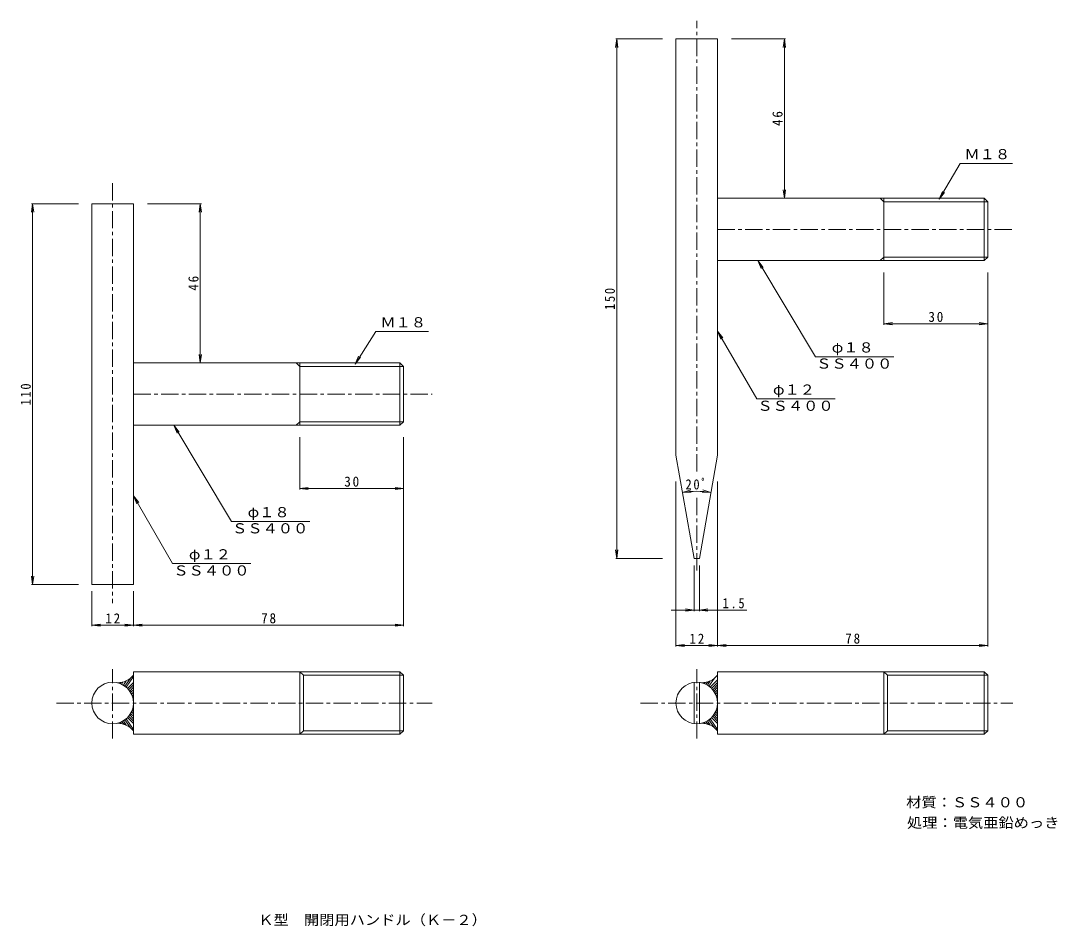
# Model space of a CAD drawing. Units: millimetres on the paper. Extents: x -131 to 168, y -132 to 129.
import ezdxf
from ezdxf.enums import TextEntityAlignment as Align

# ---------------------------------------------------------------- set-up
doc = ezdxf.new("R2010")
doc.units = ezdxf.units.MM
doc.linetypes.add('CHAIN1', pattern=[8, 5, -1, 1, -1])
for name, color, linetype, lineweight in [('0-2_仕上', 3, 'Continuous', 9), ('0-4_その他', 7, 'Continuous', 9), ('0-5_寸法', 7, 'Continuous', 9), ('0-A', 6, 'Continuous', 9)]:
    doc.layers.add(name, color=color, linetype=linetype, lineweight=lineweight)
doc.styles.add('ＭＳ ゴシック', font='')
doc.styles.get('ＭＳ ゴシック').set_extended_font_data('MS Gothic')

msp = doc.modelspace()

# ---------------------------------------------------------------- linework, layer by layer
at = {"layer": '0-2_仕上', "linetype": 'CHAIN1'}
for p, q in [((63.944, -1.073), (63.944, 129.115)), ((-104.704, 82.168), (-104.704, -39.061)), ((69.944, 68.845), (155.159, 68.845)), ((-98.704, 21.278), (-12.432, 21.278)), ((63.944, -29.654), (63.944, -8.476)), ((-104.704, -78.205), (-104.704, -58.182)), ((63.944, -78.205), (63.944, -58.182)), ((-120.921, -67.912), (-12.432, -67.912)), ((47.728, -67.912), (155.159, -67.912))]:
    msp.add_line(p, q, dxfattribs=at)
at = {"layer": '0-2_仕上'}
for p, q in [((57.944, 123.845), (69.944, 123.845)), ((57.944, 3.619), (57.944, 123.845)), ((69.944, 123.845), (69.944, 3.619)), ((69.944, 77.845), (146.89, 77.845)), ((116.89, 77.845), (117.944, 76.845)), ((117.944, 77.845), (117.944, 59.845)), ((146.89, 77.845), (146.89, 59.845)), ((146.89, 77.845), (147.944, 76.845)), ((147.944, 76.845), (117.944, 76.845)), ((147.944, 60.845), (147.944, 76.845)), ((117.944, 60.845), (116.944, 59.845)), ((117.944, 60.845), (147.944, 60.845)), ((147.944, 60.845), (146.89, 59.845)), ((69.944, 59.845), (146.89, 59.845)), ((-98.704, 30.278), (-21.759, 30.278)), ((-51.759, 30.278), (-50.704, 29.277)), ((-50.704, 30.278), (-50.704, 12.278)), ((-21.759, 30.278), (-21.759, 12.278)), ((-21.759, 30.278), (-20.704, 29.277)), ((-20.704, 29.277), (-50.704, 29.277)), ((-20.704, 13.278), (-20.704, 29.277)), ((-98.704, 12.278), (-21.759, 12.278)), ((-50.704, 13.278), (-51.705, 12.278)), ((-50.704, 13.278), (-20.704, 13.278)), ((-20.704, 13.278), (-21.759, 12.278)), ((63.194, -26.155), (57.944, 3.619)), ((64.694, -26.155), (69.944, 3.619)), ((64.694, -26.155), (63.194, -26.155)), ((-98.704, -76.912), (-98.704, -58.912)), ((-98.704, -58.912), (-21.759, -58.912)), ((-50.704, -58.912), (-49.65, -59.912)), ((-50.704, -58.912), (-50.704, -76.912)), ((-21.759, -58.912), (-21.759, -76.912)), ((-21.759, -58.912), (-20.704, -59.912)), ((69.944, -76.912), (69.944, -58.912)), ((69.944, -58.912), (146.89, -58.912)), ((117.944, -58.912), (118.999, -59.912)), ((117.944, -58.912), (117.944, -76.912)), ((146.89, -58.912), (146.89, -76.912)), ((146.89, -58.912), (147.944, -59.912)), ((-49.65, -59.912), (-49.65, -75.912)), ((-20.704, -59.912), (-49.65, -59.912)), ((-20.704, -75.912), (-20.704, -59.912)), ((63.194, -73.865), (63.194, -61.959)), ((64.694, -73.865), (64.694, -61.959)), ((118.999, -59.912), (118.999, -75.912)), ((147.944, -59.912), (118.999, -59.912)), ((147.944, -75.912), (147.944, -59.912)), ((-98.704, -76.912), (-21.759, -76.912)), ((-49.65, -75.912), (-50.65, -76.912)), ((-49.65, -75.912), (-20.704, -75.912)), ((-20.704, -75.912), (-21.759, -76.912)), ((69.944, -76.912), (146.89, -76.912)), ((118.999, -75.912), (117.998, -76.912)), ((118.999, -75.912), (147.944, -75.912)), ((147.944, -75.912), (146.89, -76.912))]:
    msp.add_line(p, q, dxfattribs=at)
msp.add_lwpolyline([(-110.704, -33.722), (-110.704, 76.278), (-98.704, 76.278), (-98.704, -33.722)], close=True, dxfattribs=at)
for centre in [(-104.704, -67.912), (63.944, -67.912)]:
    msp.add_circle(centre, 6, dxfattribs=at)
for centre, start, end in [((-103.317, -56.074), 270.00035, 320.2411), ((65.332, -56.074), 270.00035, 320.2411), ((-103.317, -79.749), 39.7589, 89.99965), ((65.332, -79.749), 39.7589, 89.99965)]:
    msp.add_arc(centre, 6, start, end, dxfattribs=at)
at = {"layer": '0-4_その他'}
for p, q in [((40.845, 123.845), (40.519, 121.367)), ((54.065, 123.845), (40.545, 123.845)), ((40.845, -26.155), (40.845, 123.845)), ((40.845, 123.845), (41.171, 121.367)), ((73.956, 123.845), (89.556, 123.845)), ((89.256, 123.845), (88.929, 121.367)), ((89.256, 77.845), (89.256, 123.845)), ((89.256, 123.845), (89.582, 121.367)), ((89.256, 77.845), (88.929, 80.324)), ((89.256, 77.845), (89.582, 80.324)), ((-127.804, 76.278), (-128.13, 73.799)), ((-114.584, 76.278), (-128.104, 76.278)), ((-127.804, -33.722), (-127.804, 76.278)), ((-127.804, 76.278), (-127.477, 73.799)), ((-94.693, 76.278), (-79.093, 76.278)), ((-79.393, 76.278), (-79.719, 73.799)), ((-79.393, 30.278), (-79.393, 76.278)), ((-79.393, 76.278), (-79.067, 73.799)), ((117.944, 56.412), (117.944, 41.301)), ((147.944, 56.412), (147.944, -51.599)), ((117.944, 41.601), (120.423, 41.927)), ((147.944, 41.601), (145.466, 41.927)), ((117.944, 41.601), (147.944, 41.601)), ((117.944, 41.601), (120.423, 41.274)), ((147.944, 41.601), (145.466, 41.274)), ((-79.393, 30.278), (-79.719, 32.756)), ((-79.393, 30.278), (-79.067, 32.756)), ((-50.704, 8.844), (-50.704, -6.267)), ((-20.704, 8.844), (-20.704, -45.731)), ((-50.704, -5.967), (-48.226, -5.641)), ((-50.704, -5.967), (-20.704, -5.967)), ((-50.704, -5.967), (-48.226, -6.293)), ((-20.704, -5.967), (-23.183, -5.641)), ((-20.704, -5.967), (-23.183, -6.293)), ((57.944, -3.99), (57.944, -51.599)), ((69.944, -3.99), (69.944, -51.599)), ((59.841, -7.136), (62.225, -6.384)), ((59.841, -7.136), (62.338, -7.026)), ((68.048, -7.136), (65.55, -7.026)), ((68.048, -7.136), (65.664, -6.384)), ((40.845, -26.155), (40.519, -23.676)), ((40.845, -26.155), (41.171, -23.676)), ((54.065, -26.155), (40.545, -26.155)), ((63.194, -28.182), (63.194, -41.384)), ((64.694, -28.182), (64.694, -41.384)), ((-127.804, -33.722), (-128.13, -31.244)), ((-127.804, -33.722), (-127.477, -31.244)), ((-114.584, -33.722), (-128.104, -33.722)), ((-110.704, -35.583), (-110.704, -45.731)), ((-98.704, -35.583), (-98.704, -45.731)), ((78.391, -41.084), (56.588, -41.084)), ((63.194, -41.084), (60.716, -40.758)), ((63.194, -41.084), (60.716, -41.411)), ((64.694, -41.084), (67.173, -40.758)), ((64.694, -41.084), (67.173, -41.411)), ((-110.704, -45.431), (-108.226, -45.105)), ((-110.704, -45.431), (-98.704, -45.431)), ((-110.704, -45.431), (-108.226, -45.758)), ((-98.704, -45.431), (-101.183, -45.105)), ((-98.704, -45.431), (-101.183, -45.758)), ((-98.704, -45.431), (-96.226, -45.105)), ((-98.704, -45.431), (-20.704, -45.431)), ((-98.704, -45.431), (-96.226, -45.758)), ((-20.704, -45.431), (-23.183, -45.105)), ((-20.704, -45.431), (-23.183, -45.758)), ((57.944, -51.299), (60.423, -50.973)), ((57.944, -51.299), (69.944, -51.299)), ((57.944, -51.299), (60.423, -51.625)), ((69.944, -51.299), (67.466, -50.973)), ((69.944, -51.299), (67.466, -51.625)), ((69.944, -51.299), (72.423, -50.973)), ((69.944, -51.299), (147.944, -51.299)), ((69.944, -51.299), (72.423, -51.625)), ((147.944, -51.299), (145.466, -50.973)), ((147.944, -51.299), (145.466, -51.625))]:
    msp.add_line(p, q, dxfattribs=at)
msp.add_arc((63.944, -30.408), 23.632, 80, 100, dxfattribs=at)
at = {"layer": '0-5_寸法'}
for p, q in [((139.959, 87.917), (155.123, 87.917)), ((133.966, 77.538), (135.488, 79.521)), ((81.624, 59.845), (98.223, 32.095)), ((81.624, 59.845), (83.146, 57.862)), ((81.624, 59.845), (82.581, 57.535)), ((-28.69, 39.35), (-13.525, 39.35)), ((69.944, 39.505), (81.254, 19.916)), ((69.944, 39.505), (71.466, 37.522)), ((69.944, 39.505), (70.901, 37.195)), ((-34.682, 29.971), (-33.16, 31.954)), ((98.223, 32.095), (120.85, 32.095)), ((81.254, 19.916), (103.881, 19.916)), ((-87.024, 12.278), (-70.426, -15.472)), ((-87.024, 12.278), (-85.502, 10.294)), ((-87.024, 12.278), (-86.068, 9.968)), ((-98.704, -8.063), (-87.394, -27.652)), ((-98.704, -8.063), (-97.182, -10.046)), ((-98.704, -8.063), (-97.748, -10.372)), ((-70.426, -15.472), (-47.799, -15.472)), ((-87.394, -27.652), (-64.767, -27.652))]:
    msp.add_line(p, q, dxfattribs=at)
for points in [[(139.959, 87.917), (133.966, 77.538), (134.923, 79.848)], [(-28.69, 39.35), (-34.682, 29.971), (-33.726, 32.28)]]:
    msp.add_lwpolyline(points, dxfattribs=at)
at = {"layer": '0-A'}
for p, q in [((-102.575, -62.302), (-102.252, -61.979)), ((-102.081, -62.516), (-101.799, -61.879)), ((-101.622, -62.764), (-100.823, -61.532)), ((-101.196, -63.044), (-99.561, -60.753)), ((-100.8, -63.356), (-98.704, -60.26)), ((-100.434, -63.697), (-98.704, -61.967)), ((-100.098, -64.068), (-98.704, -62.674)), ((66.074, -62.302), (66.397, -61.979)), ((66.568, -62.516), (67.363, -61.72)), ((67.026, -62.764), (67.825, -61.532)), ((67.453, -63.044), (69.088, -60.753)), ((67.849, -63.356), (69.944, -61.26)), ((68.215, -63.697), (69.944, -61.967)), ((68.551, -64.068), (69.944, -62.674)), ((-99.791, -64.468), (-98.704, -63.382)), ((-99.515, -64.9), (-98.704, -64.089)), ((-99.272, -65.364), (-98.704, -64.796)), ((-99.065, -65.863), (-98.704, -65.503)), ((68.858, -64.468), (69.944, -63.382)), ((69.133, -64.9), (69.944, -64.089)), ((69.376, -65.364), (69.944, -64.796)), ((69.584, -65.863), (69.944, -65.503)), ((-98.897, -66.403), (-98.704, -66.21)), ((-98.776, -66.989), (-98.704, -66.917)), ((-98.776, -68.835), (-98.704, -68.906)), ((-98.711, -67.631), (-98.704, -67.624)), ((-98.711, -68.193), (-98.704, -68.199)), ((69.751, -66.403), (69.944, -66.21)), ((69.873, -66.989), (69.944, -66.917)), ((69.873, -68.835), (69.944, -68.906)), ((69.938, -67.631), (69.944, -67.624)), ((69.938, -68.193), (69.944, -68.199)), ((-100.098, -71.756), (-98.704, -73.149)), ((-99.791, -71.355), (-98.704, -72.442)), ((-99.515, -70.924), (-98.704, -71.735)), ((-99.272, -70.46), (-98.704, -71.028)), ((-99.065, -69.96), (-98.704, -70.32)), ((-98.897, -69.42), (-98.704, -69.613)), ((68.551, -71.756), (69.944, -73.149)), ((68.858, -71.355), (69.944, -72.442)), ((69.133, -70.924), (69.944, -71.735)), ((69.376, -70.46), (69.944, -71.028)), ((69.584, -69.96), (69.944, -70.32)), ((69.751, -69.42), (69.944, -69.613)), ((-102.575, -73.521), (-102.252, -73.844)), ((-102.081, -73.308), (-101.285, -74.103)), ((-101.622, -73.059), (-100.823, -74.292)), ((-101.196, -72.779), (-99.561, -75.07)), ((-100.8, -72.467), (-98.704, -75.563)), ((-100.434, -72.126), (-98.704, -73.856)), ((66.074, -73.521), (66.397, -73.844)), ((66.568, -73.308), (67.363, -74.103)), ((67.026, -73.059), (67.825, -74.292)), ((67.453, -72.779), (69.088, -75.07)), ((67.849, -72.467), (69.944, -75.563)), ((68.215, -72.126), (69.944, -73.856))]:
    msp.add_line(p, q, dxfattribs=at)

# ---------------------------------------------------------------- texts
at = {"layer": '0-4_その他', "color": 2, "char_height": 2.933, "attachment_point": 7, "rotation": 90, "style": 'ＭＳ ゴシック'}
for s, insert in [('\\T1.27;\\W0.95;46', (88.756, 98.72)), ('\\T1.27;\\W0.95;46', (-79.893, 51.153)), ('\\T1.27;\\W0.9;150', (40.345, 45.595)), ('\\T1.27;\\W0.9;110', (-128.304, 18.028))]:
    msp.add_mtext(s, dxfattribs=dict(at, insert=insert))
at = {"layer": '0-4_その他', "color": 2, "char_height": 2.933, "attachment_point": 7, "style": 'ＭＳ ゴシック'}
for s, insert in [('\\T1.27;\\W0.95;30', (130.819, 42.101)), ('\\T1.27;\\W0.95;30', (-37.829, -5.467)), ('\\T1.27;\\W0.9;20ﾟ', (60.694, -6.276)), ('\\T1.27;\\W0.9;1.5', (71.405, -40.584)), ('\\T1.27;\\W0.95;12', (-106.829, -44.931)), ('\\T1.27;\\W0.95;78', (-61.829, -44.931)), ('\\T1.27;\\W0.95;78', (106.819, -50.799)), ('\\T1.27;\\W0.95;12', (61.819, -50.799))]:
    msp.add_mtext(s, dxfattribs=dict(at, insert=insert))
at = {"layer": '0-5_寸法', "color": 2, "style": 'ＭＳ ゴシック', "width": 1.1}
for s, p in [('Ｍ１８', (141.235, 88.25)), ('Ｍ１８', (-27.413, 39.683)), ('φ１８', (102.92, 32.428)), ('ＳＳ４００', (98.42, 27.762)), ('φ１２', (85.951, 20.249)), ('ＳＳ４００', (81.451, 15.583)), ('φ１８', (-65.729, -15.139)), ('ＳＳ４００', (-70.229, -19.805)), ('φ１２', (-82.698, -27.319)), ('ＳＳ４００', (-87.198, -31.985)), ('材質：ＳＳ４００', (124.418, -98.925)), ('処理：電気亜鉛めっき', (124.649, -104.834)), ('Ｋ型\u3000開閉用ハンドル（Ｋ－２）', (-62.672, -132.881))]:
    msp.add_text(s, height=2.933, dxfattribs=at).set_placement(p, align=Align.BOTTOM_LEFT)

doc.saveas('drawing.dxf')
